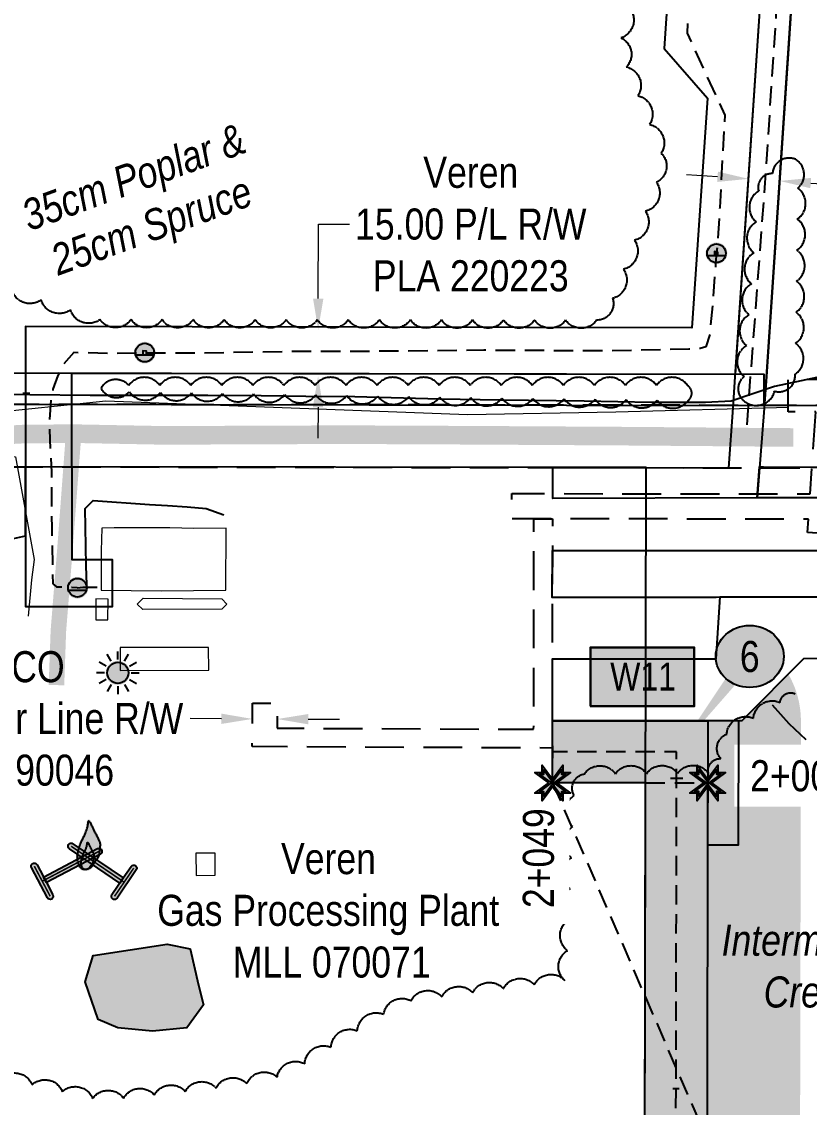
# Model space of a CAD drawing. Extents: x 487965 to 496519, y 6039746 to 6047500.
# Drawn here: x 492278 to 492531.5, y 6042870.9 to 6043220.7 of the extents above; entities that cross this region are included whole.
import ezdxf
from ezdxf.enums import TextEntityAlignment as Align

# ---------------------------------------------------------------- set-up
doc = ezdxf.new("R2010")
doc.units = 0
doc.header["$LTSCALE"] = 5
doc.header["$PDSIZE"] = 0.5
for name, pattern in [('0', [1, 1, 0]), ('foc-ACCESSROAD', [3.75, 2.5, -1.25]), ('foc-FLOWLINE', [3.75, 2.5, -1.25]), ('foc-TIELINE', [1.875, 1.25, -0.625]), ('foc-TOPO-ephemeral', [6.25, 3.125, -0.625, 0.625, -0.625, 0.625, -0.625]), ('foc-TRAV', [1.875, 1.25, -0.625]), ('UG_PIPE', [1.875, 1.25, -0.625])]:
    doc.linetypes.add(name, pattern=pattern)
doc.layers.get('Defpoints').update_dxf_attribs({"color": 9})
for name, color, linetype in [('AS-FENCE', 48, 'foc-FENCE'), ('AS-PIPE-UG', 44, 'UG_PIPE'), ('AS-ROADS', 254, 'Continuous'), ('AS-SYMBOL', 7, 'Continuous'), ('C-RW', 13, 'Continuous'), ('F-AR', 190, 'foc-ACCESSROAD'), ('F-EZE', 190, 'foc-FLOWLINE'), ('F-RW', 190, 'Continuous'), ('L-BD', 7, 'Continuous'), ('L-MON', 1, 'Continuous'), ('L-TIE', 7, 'foc-TIELINE'), ('P-BUFFER-H 30m', 51, 'Continuous'), ('P-ELEVATION', 7, 'Continuous'), ('P-PROPOSED', 10, 'Continuous'), ('P-PROPOSED-H', 21, 'Continuous'), ('P-TEMP-BLOCKS', 250, 'Continuous'), ('P-TEMP-H', 41, 'Continuous'), ('P-TEMP_WORKSPACE', 46, 'Continuous'), ('P-TRAV', 4, 'foc-TRAV'), ('T-BUSH', 110, '0'), ('T-BUSH-T', 110, 'Continuous'), ('T-DRAW', 143, 'foc-TOPO-ephemeral'), ('T-TIE', 201, 'foc-TIELINE'), ('T-WATER', 160, 'Continuous'), ('T-WATER-H', 133, 'Continuous'), ('T-WATER-T', 170, 'Continuous')]:
    doc.layers.add(name, color=color, linetype=linetype)
for name, color, linetype, lineweight in [('AS-GENERAL', 48, 'Continuous', 18), ('C-RW-T', 13, 'Continuous', 9), ('C-WS-T', 13, 'Continuous', 9), ('F-EZE-T', 190, 'Continuous', 9), ('P-CHAINAGE-T', 201, 'Continuous', 18)]:
    doc.layers.add(name, color=color, linetype=linetype, lineweight=lineweight)
doc.layers.add('AS-PIPE-AG', color=7, linetype='Continuous', true_color=0x7d00fa)
doc.styles.add('80', font='ARIALN.TTF', dxfattribs={"height": 10})
doc.styles.add('80CG', font='ARIALN.TTF', dxfattribs={"height": 10})
doc.styles.add('80L', font='ARIALN.TTF', dxfattribs={"height": 10})
doc.styles.add('foc-LtypeFont', font='ARIALN.TTF', dxfattribs={"height": 7.35})
doc.linetypes.add('foc-FENCE', pattern='A,10,-1,["X",foc-LtypeFont,S=0.2,R=0,X=-0.625,Y=-0.75],-1.24', length=12.24)
doc.dimstyles.new('Compass 5 000', dxfattribs={"dimscale": 5, "dimtxt": 9, "dimasz": 2, "dimexe": 0.2, "dimexo": 0.0625, "dimgap": 0.5, "dimtad": 0, "dimtih": 1, "dimtoh": 1, "dimzin": 0, "dimdsep": 46, "dimtxsty": '80CG', "dimcen": 0.1, "dimse1": 1, "dimse2": 1, "dimclrd": 256, "dimclrt": 256, "dimaunit": 1, "dimadec": 4, "dimazin": 0, "dimtfac": 0.06, "dimtofl": 0, "dimtmove": 0, "dimatfit": 1, "dimfxl": 0.2, "dimtolj": 1, "dimtzin": 0, "dimlwd": -1, "dimarcsym": 0})

# ---------------------------------------------------------------- blocks, each defined once
blk = doc.blocks.new('*D51')
at = {"layer": 'C-RW-T', "transparency": 16777216}
for p, q in [((492502, 6043170.74), (492492.02, 6043171.41)), ((492531.99, 6043168.72), (492542.64, 6043168))]:
    blk.add_line(p, q, dxfattribs=at)
for points in [[(492502.11, 6043172.4), (492501.89, 6043169.08), (492511.98, 6043170.07)], [(492532.1, 6043170.38), (492531.88, 6043167.06), (492522.01, 6043169.39)]]:
    blk.add_solid(points, dxfattribs=at)
at = {"layer": 'Defpoints', "color": 0, "transparency": 16777216}
for p in [(492514.87, 6043212.89), (492524.9, 6043212.21), (492511.98, 6043170.07)]:
    blk.add_point(p, dxfattribs=at)
at = {"layer": 'C-RW-T', "transparency": 16777216, "insert": (492581.72, 6043168), "char_height": 10, "attachment_point": 5, "style": '80CG'}
blk.add_mtext('\\A1;Veren\\P10.00 P/L R/W\\PPlan 094 1536\\PPLA 071598', dxfattribs=at)
blk = doc.blocks.new('*D52')
at = {"layer": 'C-RW-T', "transparency": 16777216}
for p, q in [((492536.24, 6043087.23), (492536.34, 6043110.1)), ((492536.34, 6043110.1), (492546.34, 6043110.1)), ((492536.11, 6043057.27), (492536.07, 6043047.27))]:
    blk.add_line(p, q, dxfattribs=at)
for points in [[(492534.58, 6043087.24), (492537.91, 6043087.22), (492536.2, 6043077.23)], [(492534.45, 6043057.27), (492537.78, 6043057.26), (492536.16, 6043067.27)]]:
    blk.add_solid(points, dxfattribs=at)
at = {"layer": 'Defpoints', "color": 0, "transparency": 16777216}
for p in [(492520.37, 6043077.3), (492536.2, 6043077.23), (492520.32, 6043067.33)]:
    blk.add_point(p, dxfattribs=at)
at = {"layer": 'C-RW-T', "transparency": 16777216, "insert": (492585.43, 6043110.1), "char_height": 10, "attachment_point": 5, "style": '80CG', "bg_fill": 3, "box_fill_scale": 1.1, "bg_fill_color": 256, "bg_fill_true_color": 13158600, "bg_fill_transparency": 0}
blk.add_mtext('\\A1;Veren\\P10.00 P/L R/W\\PPLA 071761', dxfattribs=at)
blk = doc.blocks.new('RISER')
h = blk.add_hatch(color=255)
h.dxf.hatch_style = 1
edge = h.paths.add_edge_path()
edge.add_arc((0, 0), 0.7, 0, 360)
blk.add_hatch(color=48).paths.add_polyline_path([(0.581, -0.15), (-0.581, -0.15, 0.774597)])
at = {"color": 48}
blk.add_line((-0.581, -0.15), (0.581, -0.15), dxfattribs=at)
blk.add_circle((0, 0), 0.6, dxfattribs=at)
blk = doc.blocks.new('DYN_ANCHOR')
h = blk.add_hatch(color=255)
h.dxf.hatch_style = 1
edge = h.paths.add_edge_path()
edge.add_arc((0, 4.125), 0.2, 0, 180, ccw=False)
edge.add_line((0.2, 4.125), (0.2, 0.2))
edge.add_line((0.2, 0.2), (-0.2, 0.2))
edge.add_line((-0.2, 0.2), (-0.2, 4.125))
h = blk.add_hatch(color=255)
h.dxf.hatch_style = 1
edge = h.paths.add_edge_path()
edge.add_arc((-1.1, 0), 0.2, 90, 270, ccw=False)
edge.add_line((-1.1, 0.2), (0.2, 0.2))
edge.add_line((0.2, 0.2), (1.1, 0.2))
edge.add_arc((1.1, 0), 0.2, -90, 90, ccw=False)
edge.add_line((1.1, -0.2), (-1.1, -0.2))
at = {"color": 255, "flags": 128}
blk.add_lwpolyline([(-0.2, 4.125, -1), (0.2, 4.125), (0.2, 0.2), (-0.2, 0.2)], format="xyb", close=True, dxfattribs=at)
at = {"color": 72, "const_width": 0.1, "flags": 128}
for points in [[(0, 4.125), (0, 0)], [(-1.1, 0), (1.1, 0)]]:
    blk.add_lwpolyline(points, dxfattribs=at)
at = {"color": 255}
blk.add_lwpolyline([(-1.1, -0.2, -1), (-1.1, 0.2), (0.2, 0.2), (1.1, 0.2, -1), (1.1, -0.2)], format="xyb", close=True, dxfattribs=at)
blk = doc.blocks.new('FLARE')
h = blk.add_hatch(color=255)
h.dxf.hatch_style = 1
h.paths.add_polyline_path([(0.163, 2.409, 0.114147), (0.125, 2.434), (0.109, 2.439, 0.261551), (0.012, 2.423), (0, 2.413, 0.131268), (-0.031, 2.371), (-0.04, 2.346, 0.041497), (-0.045, 2.33), (-0.053, 2.292, 0.015174), (-0.054, 2.286), (-0.061, 2.237, 0.004376), (-0.061, 2.236), (-0.068, 2.178), (-0.077, 2.114), (-0.087, 2.047), (-0.101, 1.977), (-0.118, 1.906), (-0.14, 1.833), (-0.165, 1.759), (-0.193, 1.684), (-0.223, 1.609), (-0.256, 1.534), (-0.289, 1.46), (-0.324, 1.388), (-0.358, 1.317), (-0.393, 1.247, 0.000505), (-0.393, 1.247), (-0.428, 1.176, 0.002398), (-0.428, 1.175), (-0.463, 1.104, 0.004177), (-0.464, 1.102), (-0.497, 1.029, 0.005735), (-0.498, 1.027), (-0.531, 0.951, 0.006994), (-0.532, 0.948), (-0.564, 0.869, 0.00791), (-0.565, 0.866), (-0.596, 0.781, 0.008323), (-0.597, 0.778), (-0.627, 0.688, 0.008095), (-0.628, 0.684), (-0.656, 0.59, 0.008067), (-0.656, 0.587), (-0.682, 0.489, 0.008387), (-0.682, 0.486), (-0.704, 0.386, 0.009056), (-0.705, 0.383), (-0.723, 0.283, 0.010123), (-0.724, 0.279), (-0.738, 0.181, 0.011689), (-0.739, 0.176), (-0.748, 0.081, 0.013925), (-0.748, 0.075), (-0.752, -0.017, 0.016488), (-0.752, -0.023), (-0.749, -0.11, 0.017255), (-0.749, -0.117), (-0.741, -0.198, 0.01735), (-0.74, -0.205), (-0.728, -0.28, 0.017311), (-0.726, -0.287), (-0.71, -0.357, 0.01715), (-0.708, -0.364), (-0.687, -0.429, 0.016886), (-0.685, -0.435), (-0.662, -0.495, 0.016546), (-0.659, -0.501), (-0.634, -0.556, 0.016164), (-0.631, -0.562), (-0.604, -0.611, 0.016329), (-0.6, -0.617), (-0.572, -0.661, 0.018828), (-0.568, -0.667), (-0.538, -0.707, 0.022087), (-0.533, -0.714), (-0.502, -0.748, 0.025345), (-0.495, -0.755), (-0.463, -0.785, 0.028234), (-0.454, -0.792), (-0.42, -0.817, 0.030298), (-0.409, -0.823), (-0.373, -0.843, 0.031129), (-0.362, -0.848), (-0.324, -0.864, 0.030544), (-0.312, -0.867), (-0.272, -0.878, 0.028465), (-0.26, -0.88), (-0.217, -0.887, 0.025311), (-0.207, -0.888), (-0.162, -0.89, 0.02283), (-0.153, -0.89), (-0.107, -0.887, 0.021226), (-0.099, -0.887), (-0.052, -0.88, 0.020401), (-0.044, -0.879), (0.002, -0.869, 0.020299), (0.01, -0.867), (0.055, -0.853, 0.020911), (0.063, -0.85), (0.106, -0.833, 0.022277), (0.114, -0.83), (0.154, -0.809, 0.023712), (0.163, -0.804), (0.2, -0.781, 0.022408), (0.207, -0.776), (0.242, -0.749, 0.01993), (0.248, -0.744), (0.28, -0.716, 0.017146), (0.285, -0.711), (0.314, -0.68, 0.014211), (0.318, -0.676), (0.345, -0.645, 0.011221), (0.348, -0.641), (0.374, -0.609, 0.008212), (0.376, -0.606), (0.4, -0.573, 0.005172), (0.402, -0.571), (0.425, -0.538, 0.002523), (0.425, -0.537), (0.448, -0.505, 0.001671), (0.448, -0.504), (0.47, -0.472, 0.001229), (0.471, -0.472), (0.492, -0.439, 0.00075), (0.493, -0.439), (0.514, -0.406, 0.00026), (0.515, -0.406), (0.537, -0.373), (0.56, -0.339), (0.583, -0.304), (0.608, -0.267), (0.634, -0.229, 0.001311), (0.634, -0.228), (0.661, -0.188, 0.003726), (0.662, -0.187), (0.689, -0.145, 0.006065), (0.691, -0.143), (0.717, -0.101, 0.008452), (0.719, -0.098), (0.744, -0.054, 0.010991), (0.746, -0.05), (0.77, -0.005, 0.013767), (0.772, 0), (0.793, 0.046, 0.016839), (0.795, 0.053), (0.813, 0.099, 0.019104), (0.815, 0.107), (0.829, 0.154, 0.016987), (0.83, 0.161), (0.841, 0.209, 0.013636), (0.842, 0.214), (0.849, 0.263, 0.010244), (0.85, 0.267), (0.855, 0.315, 0.006846), (0.856, 0.317), (0.86, 0.365, 0.003419), (0.86, 0.367), (0.863, 0.414), (0.867, 0.46), (0.871, 0.503), (0.876, 0.545), (0.881, 0.586), (0.887, 0.628, 0.001278), (0.887, 0.629), (0.893, 0.67, 0.004735), (0.893, 0.672), (0.898, 0.712, 0.008354), (0.899, 0.715), (0.902, 0.755, 0.012059), (0.902, 0.76), (0.904, 0.8, 0.015712), (0.904, 0.806), (0.903, 0.846, 0.018457), (0.903, 0.853), (0.899, 0.893, 0.018102), (0.898, 0.9), (0.891, 0.94, 0.016533), (0.89, 0.946), (0.88, 0.987, 0.014576), (0.878, 0.992), (0.866, 1.034, 0.012435), (0.864, 1.038), (0.849, 1.081, 0.010283), (0.847, 1.085), (0.829, 1.13, 0.00824), (0.828, 1.133), (0.807, 1.18, 0.00638), (0.806, 1.182), (0.782, 1.232, 0.004735), (0.781, 1.234), (0.755, 1.286, 0.003388), (0.755, 1.287), (0.727, 1.341, 0.002345), (0.726, 1.342), (0.697, 1.398, 0.001492), (0.696, 1.399), (0.666, 1.455, 0.000746), (0.666, 1.456), (0.635, 1.513), (0.604, 1.569), (0.575, 1.625), (0.546, 1.678), (0.52, 1.729), (0.495, 1.779), (0.471, 1.827), (0.448, 1.875), (0.425, 1.923), (0.401, 1.973), (0.377, 2.023), (0.353, 2.076, 0.000332), (0.353, 2.076), (0.327, 2.132, 0.001849), (0.326, 2.132), (0.3, 2.188, 0.0038), (0.299, 2.189), (0.273, 2.242, 0.006473), (0.272, 2.244), (0.246, 2.293, 0.010865), (0.244, 2.297), (0.22, 2.338, 0.019524), (0.215, 2.345), (0.193, 2.377, 0.041077), (0.183, 2.389)])
at = {"color": 48, "flags": 128}
for points in [[(0.109, -0.72), (0.069, -0.74), (0.026, -0.758), (-0.019, -0.771), (-0.065, -0.781), (-0.112, -0.788), (-0.158, -0.79), (-0.203, -0.788), (-0.246, -0.782), (-0.287, -0.771), (-0.325, -0.755), (-0.361, -0.735), (-0.395, -0.711), (-0.428, -0.681), (-0.458, -0.647), (-0.488, -0.608), (-0.516, -0.563), (-0.543, -0.514), (-0.569, -0.459), (-0.592, -0.399), (-0.612, -0.334), (-0.629, -0.264), (-0.642, -0.188), (-0.649, -0.107), (-0.652, -0.021), (-0.648, 0.071), (-0.639, 0.167), (-0.625, 0.265), (-0.607, 0.365), (-0.585, 0.464), (-0.56, 0.562), (-0.532, 0.656), (-0.502, 0.747), (-0.472, 0.831), (-0.439, 0.911), (-0.406, 0.987), (-0.373, 1.06), (-0.338, 1.132), (-0.304, 1.202), (-0.269, 1.273), (-0.233, 1.345), (-0.198, 1.418), (-0.164, 1.494), (-0.131, 1.57), (-0.1, 1.648), (-0.071, 1.725), (-0.045, 1.803), (-0.022, 1.88), (-0.003, 1.955), (0.011, 2.029), (0.022, 2.1), (0.031, 2.165), (0.038, 2.223), (0.045, 2.272), (0.053, 2.31), (0.063, 2.335), (0.075, 2.345), (0.091, 2.339), (0.111, 2.319), (0.133, 2.287), (0.158, 2.246), (0.183, 2.197), (0.21, 2.144), (0.236, 2.089), (0.262, 2.034), (0.287, 1.981), (0.311, 1.93), (0.334, 1.88), (0.358, 1.832), (0.381, 1.783), (0.406, 1.734), (0.431, 1.684), (0.458, 1.632), (0.486, 1.578), (0.516, 1.522), (0.547, 1.465), (0.578, 1.408), (0.608, 1.351), (0.638, 1.295), (0.666, 1.241), (0.692, 1.189), (0.715, 1.139), (0.736, 1.092), (0.755, 1.048), (0.77, 1.005), (0.783, 0.963), (0.792, 0.923), (0.799, 0.883), (0.803, 0.843), (0.804, 0.804), (0.803, 0.764), (0.799, 0.724), (0.794, 0.684), (0.788, 0.642), (0.782, 0.6), (0.776, 0.557), (0.771, 0.513), (0.767, 0.468), (0.764, 0.421), (0.76, 0.374), (0.756, 0.326), (0.75, 0.278), (0.743, 0.23), (0.733, 0.182), (0.719, 0.134), (0.702, 0.087), (0.681, 0.041), (0.658, -0.004), (0.632, -0.048), (0.606, -0.091), (0.579, -0.132), (0.552, -0.172), (0.525, -0.211), (0.5, -0.248), (0.477, -0.283), (0.454, -0.317), (0.431, -0.351), (0.409, -0.383), (0.388, -0.416), (0.366, -0.448), (0.343, -0.481), (0.32, -0.514), (0.296, -0.547), (0.27, -0.579), (0.242, -0.611), (0.213, -0.641), (0.181, -0.67), (0.147, -0.696)], [(0.018, -0.749), (-0.005, -0.76), (-0.029, -0.77), (-0.054, -0.778), (-0.08, -0.783), (-0.106, -0.787), (-0.132, -0.788), (-0.157, -0.787), (-0.181, -0.783), (-0.204, -0.777), (-0.225, -0.769), (-0.246, -0.758), (-0.265, -0.744), (-0.283, -0.727), (-0.3, -0.708), (-0.317, -0.686), (-0.332, -0.661), (-0.348, -0.633), (-0.362, -0.603), (-0.375, -0.569), (-0.386, -0.533), (-0.396, -0.493), (-0.403, -0.451), (-0.407, -0.406), (-0.408, -0.357), (-0.406, -0.306), (-0.401, -0.252), (-0.394, -0.197), (-0.383, -0.142), (-0.371, -0.086), (-0.357, -0.031), (-0.341, 0.022), (-0.325, 0.072), (-0.308, 0.12), (-0.29, 0.165), (-0.271, 0.207), (-0.252, 0.248), (-0.233, 0.288), (-0.213, 0.328), (-0.194, 0.367), (-0.174, 0.407), (-0.155, 0.449), (-0.135, 0.491), (-0.117, 0.534), (-0.099, 0.577), (-0.083, 0.62), (-0.068, 0.664), (-0.056, 0.707), (-0.045, 0.749), (-0.037, 0.791), (-0.031, 0.83), (-0.026, 0.867), (-0.022, 0.899), (-0.018, 0.927), (-0.014, 0.948), (-0.008, 0.962), (-0.001, 0.968), (0.008, 0.964), (0.019, 0.953), (0.031, 0.935), (0.045, 0.912), (0.059, 0.885), (0.074, 0.855), (0.089, 0.824), (0.103, 0.793), (0.117, 0.764), (0.131, 0.735), (0.144, 0.707), (0.157, 0.68), (0.17, 0.653), (0.184, 0.625), (0.198, 0.597), (0.213, 0.568), (0.229, 0.538), (0.246, 0.507), (0.263, 0.475), (0.28, 0.443), (0.297, 0.411), (0.314, 0.38), (0.329, 0.349), (0.344, 0.32), (0.357, 0.292), (0.369, 0.266), (0.379, 0.241), (0.388, 0.217), (0.395, 0.194), (0.4, 0.171), (0.404, 0.149), (0.406, 0.126), (0.407, 0.104), (0.406, 0.082), (0.404, 0.06), (0.401, 0.037), (0.398, 0.014), (0.395, -0.009), (0.391, -0.034), (0.388, -0.058), (0.386, -0.084), (0.384, -0.11), (0.382, -0.136), (0.38, -0.163), (0.377, -0.19), (0.373, -0.217), (0.367, -0.244), (0.359, -0.271), (0.349, -0.297), (0.338, -0.323), (0.325, -0.348), (0.311, -0.373), (0.296, -0.397), (0.281, -0.42), (0.265, -0.442), (0.251, -0.464), (0.237, -0.484), (0.223, -0.504), (0.211, -0.523), (0.198, -0.542), (0.186, -0.56), (0.174, -0.579), (0.161, -0.597), (0.149, -0.615), (0.136, -0.633), (0.122, -0.652), (0.108, -0.67), (0.092, -0.688), (0.076, -0.705), (0.058, -0.721), (0.039, -0.736)]]:
    blk.add_lwpolyline(points, close=True, dxfattribs=at)
blk = doc.blocks.new('lightpole')
h = blk.add_hatch(color=255)
h.dxf.hatch_style = 1
h.paths.add_polyline_path([(-0.782, 0, 1), (0.782, 0, 1)])
h.paths.add_polyline_path([(0.682, 0, -1), (-0.682, 0, -1)], flags=16)
h = blk.add_hatch(color=48)
h.dxf.hatch_style = 1
edge = h.paths.add_edge_path()
edge.add_arc((0, 0), 0.682, 0, 360)
at = {"color": 48}
for p, q in [((-0.431, 0.746), (-0.689, 1.194)), ((0, 0.862), (0, 1.379)), ((0.431, 0.746), (0.689, 1.194)), ((-0.862, 0), (-1.379, 0)), ((-0.746, 0.431), (-1.194, 0.689)), ((0.746, 0.431), (1.194, 0.689)), ((0.862, 0), (1.379, 0)), ((-0.746, -0.431), (-1.194, -0.689)), ((0.746, -0.431), (1.194, -0.689)), ((-0.431, -0.746), (-0.689, -1.194)), ((0, -0.862), (0, -1.379)), ((0.431, -0.746), (0.689, -1.194))]:
    blk.add_line(p, q, dxfattribs=at)
blk.add_circle((0, 0), 0.682, dxfattribs=at)
blk = doc.blocks.new('*D62')
at = {"layer": 'Defpoints', "color": 0, "transparency": 16777216}
for p in [(492352.24, 6042998.24), (492360.24, 6042998.21), (492352.23, 6042996.07)]:
    blk.add_point(p, dxfattribs=at)
at = {"layer": 'F-EZE-T', "transparency": 16777216}
for p, q in [((492342.23, 6042996.12), (492332.2, 6042996.16)), ((492370.23, 6042995.99), (492380.23, 6042995.94))]:
    blk.add_line(p, q, dxfattribs=at)
for points in [[(492342.23, 6042997.78), (492342.22, 6042994.45), (492352.23, 6042996.07)], [(492370.23, 6042997.65), (492370.22, 6042994.32), (492360.23, 6042996.03)]]:
    blk.add_solid(points, dxfattribs=at)
at = {"layer": 'F-EZE-T', "transparency": 16777216, "insert": (492275.86, 6042996.16), "char_height": 10, "attachment_point": 5, "style": '80CG'}
blk.add_mtext('\\A1;ATCO\\P8.00 Power Line R/W\\PEZE 190046', dxfattribs=at)
blk = doc.blocks.new('*D63')
at = {"layer": 'C-RW-T', "transparency": 16777216}
for p, q in [((492373.42, 6043131.49), (492373.46, 6043155.44)), ((492373.46, 6043155.44), (492383.46, 6043155.44)), ((492373.35, 6043096.5), (492373.34, 6043086.5))]:
    blk.add_line(p, q, dxfattribs=at)
for points in [[(492371.75, 6043131.49), (492375.08, 6043131.48), (492373.4, 6043121.49)], [(492371.69, 6043096.5), (492375.02, 6043096.49), (492373.37, 6043106.5)]]:
    blk.add_solid(points, dxfattribs=at)
at = {"layer": 'Defpoints', "color": 0, "transparency": 16777216}
for p in [(492373.4, 6043121.49), (492392.23, 6043121.45), (492392.21, 6043106.46)]:
    blk.add_point(p, dxfattribs=at)
at = {"layer": 'C-RW-T', "transparency": 16777216, "insert": (492422.54, 6043155.44), "char_height": 10, "attachment_point": 5, "style": '80CG'}
blk.add_mtext('\\A1;Veren\\P15.00 P/L R/W\\PPLA 220223', dxfattribs=at)
blk = doc.blocks.new('TEMP')
h = blk.add_hatch(color=255)
h.dxf.hatch_style = 1
h.paths.add_polyline_path([(0, 0.251), (-0.666, 1.152), (-0.666, 0.666), (-1.152, 0.666), (-0.251, 0), (-1.152, -0.666), (-0.666, -0.666), (-0.666, -1.152), (0, -0.251), (0.666, -1.152), (0.666, -0.666), (1.152, -0.666), (0.251, 0), (1.152, 0.666), (0.666, 0.666), (0.666, 1.152)])
h.paths.add_polyline_path([(0.566, 0.849), (0.566, 0.566), (0.849, 0.566), (0.083, 0), (0.849, -0.566), (0.566, -0.566), (0.566, -0.849), (0, -0.083), (-0.566, -0.849), (-0.566, -0.566), (-0.849, -0.566), (-0.083, 0), (-0.849, 0.566), (-0.566, 0.566), (-0.566, 0.849), (0, 0.083)], flags=16)
h = blk.add_hatch(color=1)
h.dxf.hatch_style = 1
h.paths.add_polyline_path([(0, 0.083), (-0.566, 0.849), (-0.566, 0.566), (-0.849, 0.566), (-0.083, 0), (-0.849, -0.566), (-0.566, -0.566), (-0.566, -0.849), (0, -0.083), (0.566, -0.849), (0.566, -0.566), (0.849, -0.566), (0.083, 0), (0.849, 0.566), (0.566, 0.566), (0.566, 0.849)])
at = {"color": 1}
for p, q in [((-0.083, 0), (0.083, 0)), ((0, 0.083), (0, -0.083))]:
    blk.add_line(p, q, dxfattribs=at)
at = {"color": 255, "flags": 128}
blk.add_lwpolyline([(-0.251, 0), (-1.152, 0.666), (-0.666, 0.666), (-0.666, 1.152), (0, 0.251), (0.666, 1.152), (0.666, 0.666), (1.152, 0.666), (0.251, 0), (1.152, -0.666), (0.666, -0.666), (0.666, -1.152), (0, -0.251), (-0.666, -1.152), (-0.666, -0.666), (-1.152, -0.666)], close=True, dxfattribs=at)
at = {"color": 1, "flags": 128}
blk.add_lwpolyline([(-0.083, 0), (-0.849, 0.566), (-0.566, 0.566), (-0.566, 0.849), (0, 0.083), (0.566, 0.849), (0.566, 0.566), (0.849, 0.566), (0.083, 0), (0.849, -0.566), (0.566, -0.566), (0.566, -0.849), (0, -0.083), (-0.566, -0.849), (-0.566, -0.566), (-0.849, -0.566)], close=True, dxfattribs=at)
blk = doc.blocks.new('*U91')
at = {"layer": 'P-ELEVATION'}
h = blk.add_hatch(color=111, dxfattribs=at)
h.dxf.hatch_style = 1
edge = h.paths.add_edge_path()
edge.add_ellipse((0, 0), major_axis=(-10.94, 0), ratio=0.913794, start_angle=0, end_angle=360)
at = {"layer": 'P-ELEVATION', "color": 7, "flags": 128}
blk.add_lwpolyline([(0, 0, 5, 0, 0), (-23.54, -30.75, 0, 0, 0)], format="xyseb", dxfattribs=at)
at = {"layer": 'P-ELEVATION', "color": 7}
blk.add_ellipse((0, 0), major_axis=(-10.94, 0), ratio=0.913794, dxfattribs=at)
at = {"layer": 'P-ELEVATION', "style": '80'}
blk.add_attdef('BEND', text='', height=10, dxfattribs=at).set_placement((0, 0), align=Align.MIDDLE_CENTER)
blk = doc.blocks.new('Temp_Area_Small_Pink')
at = {"true_color": 0xff8aff}
h = blk.add_hatch(color=211, dxfattribs=at)
h.dxf.hatch_style = 1
h.paths.add_polyline_path([(-16.83, -9.44), (16.33, -9.44), (16.33, 9.05), (-16.83, 9.05)])
at = {"color": 250}
for points in [[(-17.03, -9.64), (16.53, -9.64), (16.53, 9.25), (-17.03, 9.25)], [(-16.93, -9.54), (16.43, -9.54), (16.43, 9.15), (-16.93, 9.15)]]:
    blk.add_lwpolyline(points, close=True, dxfattribs=at)
at = {"color": 250, "style": '80L'}
blk.add_attdef('TEMPORARY', text='', height=9, dxfattribs=at).set_placement((0, -0.15), align=Align.MIDDLE_CENTER)
blk = doc.blocks.new('GFRGHTRHTRHJT')
at = {"layer": 'T-TIE'}
for p, q in [((1653.96, -175.6), (1653.96, -179.6)), ((1695.89, -186.16), (1691.89, -186.16)), ((1694.7, -286.16), (1692.7, -286.16))]:
    blk.add_line(p, q, dxfattribs=at)
at = {"layer": 'T-TIE', "flags": 128}
blk.add_lwpolyline([(194.71, -234.6), (170.95, -195.21), (308.72, -112.11), (341.65, -99.24), (395.28, -95.88), (395.35, -44.04), (1393.7, -45.45), (1393.48, -205.88, 0.432024), (1509.82, -316), (1693.64, -316.29), (1693.91, -177.58), (1653.96, -177.6)], format="xyb", dxfattribs=at)

msp = doc.modelspace()

# ---------------------------------------------------------------- hatches: boundary and pattern name
at = {"layer": 'P-BUFFER-H 30m'}
h = msp.add_hatch(color=256, dxfattribs=at)
h.dxf.hatch_style = 1
edge = h.paths.add_edge_path()
edge.add_line((491334.717, 6043048.743), (491334.708, 6043078.627))
edge.add_line((491334.708, 6043078.627), (492178.726, 6043077.436))
edge.add_line((492178.726, 6043077.436), (492178.556, 6042956.883))
edge.add_arc((492298.493, 6042956.868), 119.937, 179.99296, 273.15957)
edge.add_line((492305.104, 6042837.113), (492498.532, 6042836.805))
edge.add_line((492498.532, 6042836.805), (492498.839, 6042995.455))
edge.add_line((492498.839, 6042995.455), (492508.833, 6042995.436))
edge.add_line((492508.833, 6042995.436), (492509.813, 6042995.46))
edge.add_line((492509.813, 6042995.46), (492524.772, 6043010.506))
edge.add_arc((492498.839, 6042995.455), 29.984, -0.11057, 30.12938, ccw=False)
edge.add_line((492528.823, 6042995.397), (492528.517, 6042836.747))
edge.add_arc((492498.532, 6042836.805), 29.984, 269.90883, 359.88943, ccw=False)
edge.add_line((492498.485, 6042806.821), (492305.859, 6042807.127))
edge.add_arc((492298.493, 6042956.868), 149.922, 179.98517, 272.8163, ccw=False)
edge.add_line((492148.571, 6042956.907), (492148.699, 6043047.595))
edge.add_line((492148.699, 6043047.595), (491334.717, 6043048.743))
at = {"layer": 'P-PROPOSED-H'}
h = msp.add_hatch(color=256, dxfattribs=at)
h.dxf.hatch_style = 1
edge = h.paths.add_edge_path()
edge.add_line((491180.94, 6043076.477), (491181.014, 6043128.934))
edge.add_line((491181.014, 6043128.934), (492198.786, 6043127.499))
edge.add_line((492198.786, 6043127.499), (492198.546, 6042957.15))
edge.add_arc((492298.493, 6042956.868), 99.948, 179.83839, 273.46993)
edge.add_line((492304.542, 6042857.103), (492478.582, 6042856.827))
edge.add_line((492478.582, 6042856.827), (492478.81, 6042975.454))
edge.add_line((492478.81, 6042975.454), (492448.899, 6042975.437))
edge.add_line((492448.899, 6042975.437), (492448.888, 6042995.427))
edge.add_line((492448.888, 6042995.427), (492498.839, 6042995.455))
edge.add_line((492498.839, 6042995.455), (492498.532, 6042836.805))
edge.add_line((492498.532, 6042836.805), (492305.104, 6042837.113))
edge.add_arc((492298.493, 6042956.868), 119.937, 179.84543, 273.15957, ccw=False)
edge.add_line((492178.556, 6042957.192), (492178.768, 6043107.537))
edge.add_line((492178.768, 6043107.537), (491200.975, 6043108.916))
edge.add_line((491200.975, 6043108.916), (491200.903, 6043057.688))
edge.add_line((491200.903, 6043057.688), (491139.444, 6043053.874))
edge.add_line((491139.444, 6043053.874), (491108.787, 6043041.897))
edge.add_line((491108.787, 6043041.897), (490980.378, 6042964.438))
edge.add_line((490980.378, 6042964.438), (490998.963, 6042933.628))
edge.add_line((490998.963, 6042933.628), (490981.846, 6042923.303))
edge.add_line((490981.846, 6042923.303), (490952.936, 6042971.229))
edge.add_line((490952.936, 6042971.229), (491099.932, 6043059.9))
edge.add_line((491099.932, 6043059.9), (491135.065, 6043073.63))
edge.add_line((491135.065, 6043073.63), (491180.94, 6043076.477))
at = {"layer": 'P-TEMP-H'}
h = msp.add_hatch(color=256, dxfattribs=at)
h.dxf.hatch_style = 1
h.paths.add_polyline_path([(492498.761, 6042955.476), (492508.756, 6042955.457), (492508.833, 6042995.436), (492498.839, 6042995.455)])
at = {"layer": 'T-WATER-H'}
h = msp.add_hatch(color=256, dxfattribs=at)
h.dxf.hatch_style = 1
h.paths.add_polyline_path([(492308.919, 6042896.555), (492302.569, 6042899.2), (492298.335, 6042911.371), (492300.981, 6042919.838), (492324.794, 6042923.542), (492332.202, 6042921.955), (492334.848, 6042910.313), (492336.435, 6042903.963), (492331.144, 6042896.555), (492320.031, 6042895.496)])

# ---------------------------------------------------------------- linework, layer by layer
at = {"layer": 'AS-FENCE', "flags": 128}
for points in [[(492502.119, 6043146.597), (492501.034, 6043146.707), (492500.96, 6043145.536), (492502.045, 6043145.439)], [(492318.119, 6043113.397), (492318.16, 6043114.526), (492316.981, 6043114.613), (492316.954, 6043113.465)]]:
    msp.add_lwpolyline(points, close=True, dxfattribs=at)
for points in [[(492537.545, 6043106.843), (492520.299, 6043103.125), (492506.357, 6043098.43), (492498.067, 6043098.058), (492480.711, 6043098.028), (492459.023, 6043098.393), (492432.145, 6043098.754), (492412.563, 6043099.134), (492385.198, 6043099.816), (492369.422, 6043099.946), (492355.017, 6043100.132), (492337.904, 6043100.25), (492330.504, 6043100.277), (492316.538, 6043100.29), (492299.939, 6043100.295), (492280.547, 6043100.534), (492257.199, 6043100.864), (492249.26, 6043100.572)], [(492298.884, 6043039.265), (492298.712, 6043045.361), (492298.627, 6043051.644), (492298.471, 6043057.819), (492298.382, 6043063.891), (492300.919, 6043066.441), (492306.999, 6043066.022), (492313.065, 6043065.608), (492319.111, 6043065.191), (492324.932, 6043064.807), (492331.252, 6043064.396), (492337.291, 6043063.903), (492342.993, 6043061.78)]]:
    msp.add_lwpolyline(points, dxfattribs=at)
at = {"layer": 'AS-GENERAL', "flags": 128}
for points in [[(492223.023, 6043094.086), (492258.567, 6043094.895), (492265.537, 6043094.501), (492304.987, 6043098.584), (492421.436, 6043094.166), (492469.196, 6043095.001), (492524.938, 6043096.5)], [(492222.438, 6043078.336), (492259.31, 6043081.353), (492275.959, 6043080.516), (492281.988, 6043047.389), (492281.107, 6043040.921), (492279.994, 6043029.128)], [(492325.633, 6043057.59), (492315.122, 6043057.608), (492307.676, 6043057.684), (492303.719, 6043057.519), (492303.56, 6043050.21), (492303.563, 6043037.584), (492322.895, 6043037.386), (492343.655, 6043037.54), (492343.739, 6043057.561), (492333.415, 6043057.431), (492325.616, 6043057.62)]]:
    msp.add_lwpolyline(points, dxfattribs=at)
for points in [[(492301.811, 6043034.733), (492301.777, 6043027.998), (492305.712, 6043028.005), (492305.753, 6043034.7)], [(492342.403, 6043034.811), (492344.019, 6043033.026), (492342.342, 6043031.404), (492316.941, 6043031.277), (492315.154, 6043033.02), (492317.013, 6043035.002)], [(492309.68, 6043019.05), (492309.668, 6043011.714), (492338.186, 6043011.772), (492338.137, 6043019.048)], [(492340.212, 6042945.726), (492340.228, 6042952.813), (492333.961, 6042952.786), (492334.15, 6042945.649)]]:
    msp.add_lwpolyline(points, close=True, dxfattribs=at)
at = {"layer": 'AS-PIPE-AG', "flags": 128}
msp.add_lwpolyline([(492295.869, 6043038.347), (492297.676, 6043038.483), (492302.233, 6043038.562)], dxfattribs=at)
at = {"layer": 'AS-PIPE-UG', "flags": 128}
for points in [[(492726.123, 6043410.231), (492725.91, 6043410.194), (492719.837, 6043409.698), (492706.468, 6043408.216), (492675.535, 6043408.433), (492636.515, 6043408.714), (492588.247, 6043408.932), (492557.519, 6043408.64), (492535.733, 6043409.481), (492533.796, 6043409.219), (492530.486, 6043408.399), (492529.183, 6043407.05), (492528.712, 6043403.903), (492526.948, 6043379.393), (492526.553, 6043367.667), (492526.195, 6043365.719), (492524.897, 6043364.157), (492520.609, 6043359.344), (492514.555, 6043353.442), (492500.071, 6043339.598), (492484.514, 6043324.76), (492471.475, 6043311.409), (492464.763, 6043303.723), (492464.678, 6043301.111), (492467.353, 6043297.387), (492471.431, 6043293.469), (492488.086, 6043275.857), (492491.184, 6043271.846), (492494.651, 6043268.23), (492494.506, 6043252.879), (492493.467, 6043240.444), (492492.933, 6043235.883), (492492.197, 6043216.989), (492504.321, 6043190.577), (492502.701, 6043160.847), (492501.805, 6043147.342), (492501.378, 6043142.981), (492500.499, 6043130.945), (492500.497, 6043130.947), (492499.475, 6043119.946), (492498.199, 6043115.969), (492496.383, 6043115.381), (492492.79, 6043115.191), (492465.758, 6043114.619), (492426.78, 6043114.835), (492391.646, 6043114.489), (492369.559, 6043114.488), (492333.393, 6043113.906), (492321.513, 6043113.922), (492307.119, 6043113.797), (492294.747, 6043114.098), (492291.486, 6043110.505), (492289.602, 6043106.745), (492288.012, 6043102.301), (492287.377, 6043099.081), (492286.903, 6043092.467), (492286.98, 6043086.096), (492287.515, 6043075.532), (492287.61, 6043057.645), (492287.932, 6043039.62), (492289.173, 6043038.632), (492294.13, 6043038.535), (492295.842, 6043038.388)], [(492511.48, 6043090.813), (492514.199, 6043127.107), (492517.307, 6043168.744), (492520.747, 6043219.885), (492522.974, 6043267.699), (492522.983, 6043273.84), (492522.862, 6043278.077), (492522.043, 6043282.255), (492519.66, 6043286.453), (492514.577, 6043291.244), (492487.166, 6043318.453), (492452.811, 6043354.684), (492429.953, 6043377.928)], [(491311.471, 6043048.128), (491311.829, 6043049.452), (491313.742, 6043053.939), (491316.366, 6043062.95), (491317.059, 6043070.317), (491317.194, 6043078.662), (491317.265, 6043088.441), (491318.046, 6043098.649), (491320.025, 6043099.411), (491328.041, 6043101.763), (491342.801, 6043103.132), (491387.333, 6043100.065), (491428.025, 6043098.667), (491466.49, 6043100.102), (491520.282, 6043099.945), (491580.498, 6043099.22), (491683.181, 6043103.89), (491954.838, 6043102.636), (492009.445, 6043101.144), (492053.561, 6043101.468), (492106.952, 6043101.84), (492148.593, 6043101.405), (492249.275, 6043101.046), (492257.214, 6043101.338), (492280.562, 6043101.008)]]:
    msp.add_lwpolyline(points, dxfattribs=at)
at = {"layer": 'AS-ROADS', "flags": 128}
for points, const_width in [([(492257.991, 6043086.767), (492278.652, 6043087.853), (492294.669, 6043087.982), (492323.586, 6043087.425), (492382.326, 6043087.651), (492422.227, 6043087.469), (492471.539, 6043087.176), (492526.387, 6043086.741)], 5.997), ([(492294.666, 6043087.974), (492291.849, 6043050.477), (492289.756, 6043024.443), (492289.14, 6043006.965)], 4.997)]:
    msp.add_lwpolyline(points, dxfattribs=dict(at, const_width=const_width))
at = {"layer": 'C-RW'}
for points in [[(492726.187, 6043415.932), (492523.619, 6043416.304), (492520.316, 6043367.417), (492453.348, 6043303.297), (492488.463, 6043266.653), (492484.772, 6043212.022), (492498.72, 6043196.054), (492493.724, 6043122.113), (492279.143, 6043122.496), (492279.155, 6043032.294), (492307.136, 6043032.304), (492307.134, 6043047.296), (492294.145, 6043047.291), (492294.137, 6043107.477), (492507.736, 6043107.095), (492515.642, 6043224.119), (492500.684, 6043225.13), (492503.811, 6043271.406), (492474.1, 6043302.411), (492534.882, 6043360.608), (492537.631, 6043401.286), (492726.164, 6043400.94)], [(492525.615, 6043223.446), (492525.06, 6043215.232), (492517.703, 6043106.351), (492517.023, 6043096.287), (492517.02, 6043096.244), (492514.704, 6043067.324), (492448.963, 6043067.075), (492448.999, 6043077.07), (492505.653, 6043076.997), (492507.004, 6043096.262), (492507.679, 6043106.256), (492515.642, 6043224.119)], [(492725.399, 6042937.677), (492710.109, 6042958.615), (492710.342, 6042961.917), (492711.638, 6042980.292), (492597.569, 6042988.064), (492600.695, 6043035.509), (492501.584, 6043035.235), (492481.406, 6043035.212), (492478.727, 6043035.209), (492448.766, 6043035.176), (492448.8, 6043050.291), (492478.742, 6043050.3), (492482.735, 6043050.301), (492502.919, 6043050.306), (492611.688, 6043050.339), (492608.197, 6042997.352), (492722.273, 6042989.508), (492720.3, 6042961.224), (492725.424, 6042954.251)], [(492579.245, 6043015.507), (492529.716, 6043015.479), (492509.813, 6042995.46), (492478.849, 6042995.443), (492448.888, 6042995.427), (492448.877, 6043015.417), (492478.927, 6043015.433), (492481.486, 6043015.434), (492501.531, 6043015.445), (492502.879, 6043035.453), (492600.695, 6043035.509)]]:
    msp.add_lwpolyline(points, dxfattribs=at)
at = {"layer": 'C-RW', "flags": 128}
msp.add_lwpolyline([(492279.067, 6043054.91, 0.9346587), (492304.542, 6042857.103), (492478.582, 6042856.827), (492478.678, 6042906.8), (492479.006, 6043077.031), (492279.092, 6043077.295), (492279.046, 6043054.922)], format="xyb", dxfattribs=at)
at = {"layer": 'C-RW'}
msp.add_lwpolyline([(492637.873, 6043076.826), (492637.214, 6043066.974), (492625.829, 6043067.001), (492622.687, 6043067.015), (492612.54, 6043067.04), (492547.045, 6043067.237), (492542.58, 6043067.25), (492532.062, 6043067.277), (492514.704, 6043067.324), (492515.486, 6043077.286), (492516.752, 6043077.288), (492532.797, 6043077.219), (492543.315, 6043077.179), (492613.314, 6043076.917), (492623.407, 6043076.882), (492625.896, 6043076.862), (492637.873, 6043076.826)], close=True, dxfattribs=at)
at = {"layer": 'F-AR', "flags": 128}
msp.add_lwpolyline([(491334.708, 6043078.627), (492192.786, 6043077.416), (492326.168, 6043077.228), (492698.167, 6043076.749), (492699.964, 6043096.853), (492326.194, 6043097.335), (492192.814, 6043097.523), (491334.682, 6043098.733)], close=True, dxfattribs=at)
at = {"layer": 'F-EZE', "flags": 128}
msp.add_lwpolyline([(492725.624, 6043085.096), (492721.113, 6043085.28), (492721.473, 6043094.149), (492719.293, 6043094.16), (492699.259, 6043094.253), (492678.252, 6043094.362), (492663.236, 6043094.434), (492639.066, 6043094.554), (492625.64, 6043094.619), (492624.208, 6043094.627), (492614.182, 6043094.675), (492544.159, 6043095.018), (492543.033, 6043078.542), (492542.35, 6043068.537), (492546.815, 6043068.525), (492546.803, 6043060.407), (492541.794, 6043060.412), (492541.456, 6043055.442), (492530.985, 6043056.156), (492531.277, 6043060.426), (492503.819, 6043060.462), (492483.632, 6043060.488), (492478.755, 6043060.495), (492450.87, 6043060.532), (492448.795, 6043060.535), (492448.444, 6043060.536), (492435.786, 6043060.552), (492435.791, 6043064.552), (492435.796, 6043068.685), (492448.456, 6043068.682), (492448.807, 6043068.654), (492478.768, 6043068.633), (492484.35, 6043068.63), (492504.542, 6043068.616), (492514.473, 6043068.61), (492531.832, 6043068.565), (492532.515, 6043078.572), (492533.641, 6043095.038), (492524.74, 6043095.053), (492524.746, 6043098.719), (492524.758, 6043105.547), (492534.358, 6043105.531), (492534.677, 6043110.2), (492545.147, 6043109.485), (492544.876, 6043105.512), (492625.656, 6043105.115), (492699.985, 6043104.741), (492719.915, 6043104.653), (492721.904, 6043104.644), (492721.778, 6043101.63), (492725.65, 6043101.467)], dxfattribs=at)
msp.add_lwpolyline([(492448.787, 6042995.183), (492448.776, 6042986.693), (492352.185, 6042987.139), (492352.25, 6043001.131), (492360.25, 6043001.094), (492360.213, 6042993.102), (492442.783, 6042992.72), (492442.868, 6043056.542), (492442.874, 6043060.543), (492448.444, 6043060.536), (492448.821, 6043060.535), (492448.868, 6043056.534), (492448.82, 6043050.291), (492448.784, 6043035.176), (492448.79, 6043015.173), (492448.787, 6042995.183)], close=True, dxfattribs=at)
at = {"layer": 'F-RW', "flags": 128}
msp.add_lwpolyline([(492700.23, 6043102.562), (492699.964, 6043096.853), (492517.076, 6043097.088), (492517.7, 6043106.309), (492525.615, 6043223.446), (492526.624, 6043238.391), (492529.485, 6043280.729), (492531.129, 6043305.054), (492532.813, 6043329.98), (492534.825, 6043359.768), (492536.921, 6043390.789), (492537.574, 6043400.446), (492626.262, 6043400.283), (492713.504, 6043400.123), (492714.307, 6043390.589), (492715.507, 6043377.038), (492708.311, 6043250.91), (492707.973, 6043244.925), (492705.291, 6043197.464), (492704.29, 6043179.483), (492700.23, 6043102.562)], close=True, dxfattribs=at)
msp.add_lwpolyline([(491084.381, 6042422.967), (491111.973, 6042936.308), (491123.563, 6043099.031), (491267.547, 6043098.828), (491267.472, 6043064.825), (491277.467, 6043064.803), (491277.542, 6043098.814), (492192.814, 6043097.523), (492326.194, 6043097.335), (492517.005, 6043097.089), (492517.018, 6043107.083), (492326.207, 6043107.329), (492192.828, 6043107.518), (491267.561, 6043108.822), (491106.24, 6043109.05), (491094.017, 6042937.43), (491066.416, 6042423.933)], dxfattribs=at)
at = {"layer": 'L-BD', "color": 6}
for p, q in [((492326.215, 6043096.589), (492326.215, 6043096.585)), ((492486.971, 6043096.322), (492486.971, 6043096.298))]:
    msp.add_line(p, q, dxfattribs=at)
at = {"layer": 'P-TRAV'}
msp.add_line((492478.81, 6042975.454), (492498.8, 6042975.466), dxfattribs=at)
at = {"layer": 'T-BUSH', "flags": 128}
for points in [[(492415.429, 6043358.744, -0.5205671), (492422.225, 6043351.416, -0.5205671), (492429.022, 6043344.088, -0.5205671), (492435.818, 6043336.759, -0.5205671), (492442.615, 6043329.431, -0.5205671), (492449.412, 6043322.103, -0.5205671), (492446.891, 6043314.459, -0.5205671), (492440.607, 6043306.687, -0.5205671), (492436.774, 6043299.364, -0.5205671), (492445.405, 6043294.325, -0.5205671), (492454.037, 6043289.286, -0.5205671), (492462.187, 6043283.597, -0.5205671), (492469.532, 6043276.818, -0.5205671), (492476.877, 6043270.039, -0.5205671), (492484.222, 6043263.26, -0.5205671), (492482.097, 6043253.855, -0.5205671), (492479.294, 6043244.261, -0.5205671), (492476.491, 6043234.667, -0.5205671), (492473.689, 6043225.074, -0.5205671), (492470.886, 6043215.48, -0.5205671), (492472.613, 6043206.113, -0.5205671), (492476.359, 6043196.846, -0.5205671), (492480.104, 6043187.58, -0.5205671), (492483.85, 6043178.313, -0.5205671), (492482.308, 6043168.985, -0.5205671), (492478.78, 6043159.634, -0.5205671), (492475.251, 6043150.283, -0.5205671), (492471.723, 6043140.931, -0.5205671), (492468.194, 6043131.58, -0.5205671), (492463.061, 6043124.553, -0.5205671), (492453.066, 6043124.565, -0.5205671), (492443.071, 6043124.577, -0.5205671), (492433.076, 6043124.589, -0.5205671), (492423.082, 6043124.601, -0.5205671), (492413.087, 6043124.613, -0.5205671), (492403.092, 6043124.625, -0.5205671), (492393.097, 6043124.637, -0.5205671), (492383.102, 6043124.649, -0.5205671), (492373.108, 6043124.661, -0.5205671), (492363.113, 6043124.673, -0.5205671), (492353.118, 6043124.685, -0.5205671), (492343.123, 6043124.697, -0.5205671), (492333.128, 6043124.709, -0.5205671), (492323.134, 6043124.721, -0.5205671), (492313.139, 6043124.733, -0.5205671), (492303.144, 6043124.745, -0.5205671), (492293.665, 6043127.868, -0.5205671), (492284.201, 6043131.081, -0.5205671), (492274.737, 6043134.295, -0.5205671), (492268.459, 6043128.418, -0.5205671), (492266.259, 6043119.708, -0.5205671), (492270.028, 6043110.451, -0.5205671), (492271.977, 6043101.089, -0.5205671), (492263.089, 6043099.552, -0.5205671), (492253.095, 6043099.458, -0.5205671), (492243.101, 6043099.363, -0.5205671), (492233.106, 6043099.269, -0.5205671), (492223.112, 6043099.175, -0.5205671), (492213.118, 6043099.08, -0.5205671), (492203.586, 6043098.99, -0.5205671)], [(492225.811, 6042981.696, -0.3640029), (492221.653, 6042975.04, -0.5205671), (492218.731, 6042965.476, -0.5205671), (492218.695, 6042955.772, -0.5205671), (492220.674, 6042945.97, -0.5205671), (492222.653, 6042936.168, -0.5205671), (492224.631, 6042926.365, -0.5205671), (492228.339, 6042917.185, -0.5205671), (492233.054, 6042908.366, -0.5205671), (492237.77, 6042899.548, -0.5205671), (492244.847, 6042892.831, -0.5205671), (492253.059, 6042887.125, -0.5205671), (492261.807, 6042882.635, -0.5205671), (492271.56, 6042880.428, -0.5205671), (492281.314, 6042878.222, -0.5205671), (492291.067, 6042876.015, -0.5205671), (492300.821, 6042873.809, -0.5205671), (492310.7, 6042873.832, -0.5205671), (492320.639, 6042874.93, -0.5205671), (492330.579, 6042876.028, -0.5205671), (492340.518, 6042877.127, -0.5205671), (492350.402, 6042878.574, -0.5205671), (492360.187, 6042880.635, -0.5205671), (492369.058, 6042884.96, -0.5205671), (492377.529, 6042890.275, -0.5205671), (492386, 6042895.589, -0.5205671), (492394.471, 6042900.903, -0.5205671), (492403.28, 6042905.279, -0.5205671), (492413.195, 6042906.576, -0.5205671), (492423.111, 6042907.874, -0.5205671), (492433.026, 6042909.172, -0.5205671), (492442.942, 6042910.47, -0.5205671), (492452.857, 6042911.767, -0.5205671), (492453.68, 6042921.395, -0.5205671), (492454.107, 6042931.386, -0.5205671), (492454.533, 6042941.376, -0.5205671), (492454.96, 6042951.367, -0.5205671), (492455.386, 6042961.358, -0.5205671), (492455.813, 6042971.349, -0.5205671), (492459.111, 6042978.354, -0.5205671), (492469.111, 6042978.392, -0.5205671), (492479.111, 6042978.43, -0.5205671), (492489.111, 6042978.468, -0.5205671), (492499.111, 6042978.506, -0.5205671), (492503.047, 6042983.265, -0.5205671), (492504.934, 6042991.169, -0.5205671), (492513.54, 6042996.262, -0.5205671), (492522.146, 6043001.355, -0.5205671), (492526.943, 6043004.193)]]:
    msp.add_lwpolyline(points, format="xyb", dxfattribs=at)
for points in [[(492515.236, 6043166.156, 0.5205671), (492514.453, 6043156.192, 0.5205671), (492513.669, 6043146.227, 0.5205671), (492512.886, 6043136.263, 0.5205671), (492512.102, 6043126.299, 0.5205671), (492511.319, 6043116.335, 0.5205671), (492510.535, 6043106.371, 0.5205671), (492511.022, 6043098.102, 0.5205671), (492520.366, 6043101.65, 0.5205671), (492526.975, 6043107.114, 0.5205671), (492527.116, 6043117.107, 0.5205671), (492527.256, 6043127.101, 0.5205671), (492527.396, 6043137.095, 0.5205671), (492527.537, 6043147.089, 0.5205671), (492527.677, 6043157.083, 0.5205671), (492527.817, 6043167.077, 0.5205671), (492527.071, 6043176.362, 0.5205671), (492519.692, 6043171.746, 0.5205671)], [(492492.319, 6043103.529, 0.5205671), (492482.324, 6043103.528, 0.5205671), (492472.329, 6043103.528, 0.5205671), (492462.334, 6043103.528, 0.5205671), (492452.339, 6043103.528, 0.5205671), (492442.345, 6043103.527, 0.5205671), (492432.35, 6043103.527, 0.5205671), (492422.355, 6043103.527, 0.5205671), (492412.36, 6043103.526, 0.5205671), (492402.365, 6043103.526, 0.5205671), (492392.371, 6043103.526, 0.5205671), (492382.376, 6043103.526, 0.5205671), (492372.381, 6043103.525, 0.5205671), (492362.386, 6043103.525, 0.5205671), (492352.391, 6043103.525, 0.5205671), (492342.397, 6043103.525, 0.5205671), (492332.402, 6043103.524, 0.5205671), (492322.407, 6043103.524, 0.5205671), (492312.412, 6043103.524, 0.5205671), (492303.497, 6043102.617, 0.5205671), (492312.642, 6043101.454, 0.5205671), (492322.635, 6043101.284, 0.5205671), (492332.628, 6043101.115, 0.5205671), (492342.622, 6043100.945, 0.5205671), (492352.615, 6043100.776, 0.5205671), (492362.609, 6043100.606, 0.5205671), (492372.602, 6043100.437, 0.5205671), (492382.595, 6043100.267, 0.5205671), (492392.589, 6043100.098, 0.5205671), (492402.582, 6043099.928, 0.5205671), (492412.575, 6043099.758, 0.5205671), (492422.569, 6043099.596, 0.5205671), (492432.563, 6043099.464, 0.5205671), (492442.557, 6043099.333, 0.5205671), (492452.551, 6043099.202, 0.5205671), (492462.545, 6043099.07, 0.5205671), (492472.539, 6043098.939, 0.5205671), (492482.533, 6043098.808, 0.5205671), (492492.527, 6043098.676, 0.5205671)]]:
    msp.add_lwpolyline(points, format="xyb", close=True, dxfattribs=at)
at = {"layer": 'T-DRAW', "flags": 128}
msp.add_lwpolyline([(492519.592, 6043000.629), (492524.991, 6042994.629), (492537.208, 6042982.895), (492539.719, 6042970.654), (492543.59, 6042963.131), (492549.3, 6042954.144), (492554.607, 6042950.921), (492561.644, 6042946.647)], dxfattribs=at)
at = {"layer": 'T-WATER', "flags": 128}
msp.add_lwpolyline([(492308.919, 6042896.555), (492302.569, 6042899.2), (492298.335, 6042911.371), (492300.981, 6042919.838), (492324.794, 6042923.542), (492332.202, 6042921.955), (492334.848, 6042910.313), (492336.435, 6042903.963), (492331.144, 6042896.555), (492320.031, 6042895.496), (492308.919, 6042896.555)], close=True, dxfattribs=at)

# ---------------------------------------------------------------- block references
at = {"layer": 'AS-SYMBOL', "xscale": 4.997405249999797, "yscale": 4.997405249999797, "zscale": 4.997405249999797}
for name, p in [('RISER', (492501.636, 6043146.09)), ('RISER', (492317.571, 6043114.094)), ('RISER', (492295.876, 6043038.335)), ('lightpole', (492308.903, 6043010.923)), ('FLARE', (492299.146, 6042951.467))]:
    msp.add_blockref(name, p, dxfattribs=at)
at = {"layer": 'AS-SYMBOL'}
for p, xscale, yscale, zscale, rotation in [((492284.564, 6042943.781), 4.997405249999984, 4.997405249999984, 4.997405249999984, 297.7931850668808), ((492310.922, 6042943.457), 4.997405249999792, 4.997405249999792, 4.997405249999792, 55.77657983187536)]:
    msp.add_blockref('DYN_ANCHOR', p, dxfattribs=dict(at, xscale=xscale, yscale=yscale, zscale=zscale, rotation=rotation))
at = {"layer": 'L-MON', "color": 4, "xscale": 4.997394299999852, "yscale": 4.997394299999852, "zscale": 4.997394299999852}
msp.add_blockref('TEMP', (492498.8, 6042975.466), dxfattribs=at)
at = {"layer": 'P-TEMP-BLOCKS', "xscale": 0.99947886, "yscale": 0.99947886, "zscale": 0.99947886}
msp.add_blockref('Temp_Area_Small_Pink', (492478.017, 6043009.868), dxfattribs=at).add_auto_attribs({'TEMPORARY': 'W11'})

# ---------------------------------------------------------------- texts
at = {"layer": 'C-WS-T', "insert": (492321.215, 6042956.059), "char_height": 9.99481, "attachment_point": 1, "style": '80L'}
msp.add_mtext_dynamic_manual_height_columns('\\pi40.22693;Veren\\P\\pi0.367;Gas Processing Plant\\P\\pi24.72679;MLL 070071', width=110.14513, gutter_width=49.974, heights=[0], dxfattribs=at)
at = {"layer": 'T-BUSH-T', "insert": (492276.954, 6043162.551), "char_height": 9.99481, "attachment_point": 1, "rotation": 20, "style": '80L'}
msp.add_mtext_dynamic_manual_height_columns('\\pi-0.01479;{\\fArial Narrow|b0|i1|c0|p34;35cm Poplar & \\P\\pi3.88155;25cm Spruce}', width=74.26335, gutter_width=49.974, heights=[0], dxfattribs=at)
at = {"layer": 'T-WATER-T', "insert": (492502.972, 6042929.772), "char_height": 10, "attachment_point": 1, "style": '80L'}
msp.add_mtext_dynamic_manual_height_columns('\\pi0.32626;{\\fArial Narrow|b0|i1|c0|p34;Intermittent\\P\\pi13.86651;Creek}', width=57.8558, gutter_width=50, heights=[0], dxfattribs=at)

# ---------------------------------------------------------------- dimensions: what is measured, and where the dimension line sits
at = {"layer": 'C-RW-T'}
dim = msp.add_linear_dim(base=(492511.979, 6043170.068), p1=(492524.899, 6043212.211), p2=(492514.867, 6043212.888), angle=176.14162, text='Veren\\P10.00 P/L R/W\\PPlan 094 1536\\PPLA 071598', dimstyle='Compass 5 000', dxfattribs=at)
dim.commit()
dim.dimension.update_dxf_attribs({"geometry": '*D51', "text_midpoint": (492581.724, 6043168.001), "dimtype": 161})
at = {"layer": 'C-RW-T', "color": 4}
dim = msp.add_linear_dim(base=(492373.398, 6043121.488), p1=(492392.206, 6043106.462), p2=(492392.233, 6043121.454), angle=89.89767, text='Veren\\P15.00 P/L R/W\\PPLA 220223', dimstyle='Compass 5 000', dxfattribs=at)
dim.commit()
dim.dimension.update_dxf_attribs({"geometry": '*D63', "text_midpoint": (492422.544, 6043155.441), "dimtype": 161})
at = {"layer": 'F-EZE-T'}
dim = msp.add_linear_dim(base=(492352.227, 6042996.07), p1=(492360.237, 6042998.205), p2=(492352.237, 6042998.242), angle=179.73455, text='ATCO\\P8.00 Power Line R/W\\PEZE 190046', dimstyle='Compass 5 000', dxfattribs=at)
dim.commit()
dim.dimension.update_dxf_attribs({"geometry": '*D62', "text_midpoint": (492275.863, 6042996.162), "dimtype": 161})

# ---------------------------------------------------------------- next in the draw order: texts
at = {"layer": 'P-CHAINAGE-T', "char_height": 9.9948, "width": 32.3596, "attachment_point": 2, "style": '80L', "bg_fill": 2}
for s, insert, rotation in [('2+000', (492528.553, 6042982.749), 359.88943), ('2+049', (492439.313, 6042951.211), 89.88943)]:
    msp.add_mtext(s, dxfattribs=dict(at, insert=insert, rotation=rotation))

# ---------------------------------------------------------------- next in the draw order: dimensions: what is measured, and where the dimension line sits
at = {"layer": 'C-RW-T'}
dim = msp.add_linear_dim(base=(492536.199, 6043077.23), p1=(492520.322, 6043067.335), p2=(492520.365, 6043077.299), angle=89.75292, text='Veren\\P10.00 P/L R/W\\PPLA 071761', dimstyle='Compass 5 000', override={"dimtfill": 1}, dxfattribs=at)
dim.commit()
dim.dimension.update_dxf_attribs({"geometry": '*D52', "text_midpoint": (492585.426, 6043110.095), "dimtype": 161})

# ---------------------------------------------------------------- next in the draw order: linework, layer by layer
at = {"layer": 'L-TIE', "flags": 128}
msp.add_lwpolyline([(492448.899, 6042975.437), (492624.833, 6042568.691)], dxfattribs=at)
at = {"layer": 'P-PROPOSED', "flags": 128}
msp.add_lwpolyline([(491180.94, 6043076.477), (491181.014, 6043128.934), (492198.786, 6043127.499), (492198.546, 6042957.15, 0.4329021), (492304.542, 6042857.103), (492478.582, 6042856.827), (492478.81, 6042975.454), (492448.899, 6042975.437), (492448.888, 6042995.427), (492498.839, 6042995.455), (492498.532, 6042836.805), (492305.104, 6042837.113, -0.4312586), (492178.556, 6042957.192), (492178.768, 6043107.537), (491200.975, 6043108.916), (491200.903, 6043057.688), (491139.444, 6043053.874), (491108.787, 6043041.897), (490980.378, 6042964.438), (490998.963, 6042933.628), (490981.846, 6042923.303), (490952.936, 6042971.229), (491099.932, 6043059.9), (491135.065, 6043073.63)], format="xyb", close=True, dxfattribs=at)
at = {"layer": 'P-TEMP_WORKSPACE', "flags": 128}
msp.add_lwpolyline([(492498.761, 6042955.476), (492508.756, 6042955.457), (492508.833, 6042995.436), (492498.839, 6042995.455)], close=True, dxfattribs=at)

# ---------------------------------------------------------------- next in the draw order: block references
at = {"xscale": 0.99947886, "yscale": 0.99947886, "zscale": 0.99947886}
msp.add_blockref('*U91', (492512.356, 6043016.19), dxfattribs=at).add_auto_attribs({'BEND': '6'})
at = {"layer": 'L-MON', "color": 4, "xscale": 4.997394299999852, "yscale": 4.997394299999852, "zscale": 4.997394299999852}
msp.add_blockref('TEMP', (492448.899, 6042975.437), dxfattribs=at)
at = {"layer": 'T-TIE', "xscale": 0.99947886, "yscale": 0.99947886, "zscale": 0.99947886}
msp.add_blockref('GFRGHTRHTRHJT', (490795.799, 6043162.943), dxfattribs=at)

doc.saveas('drawing.dxf')
